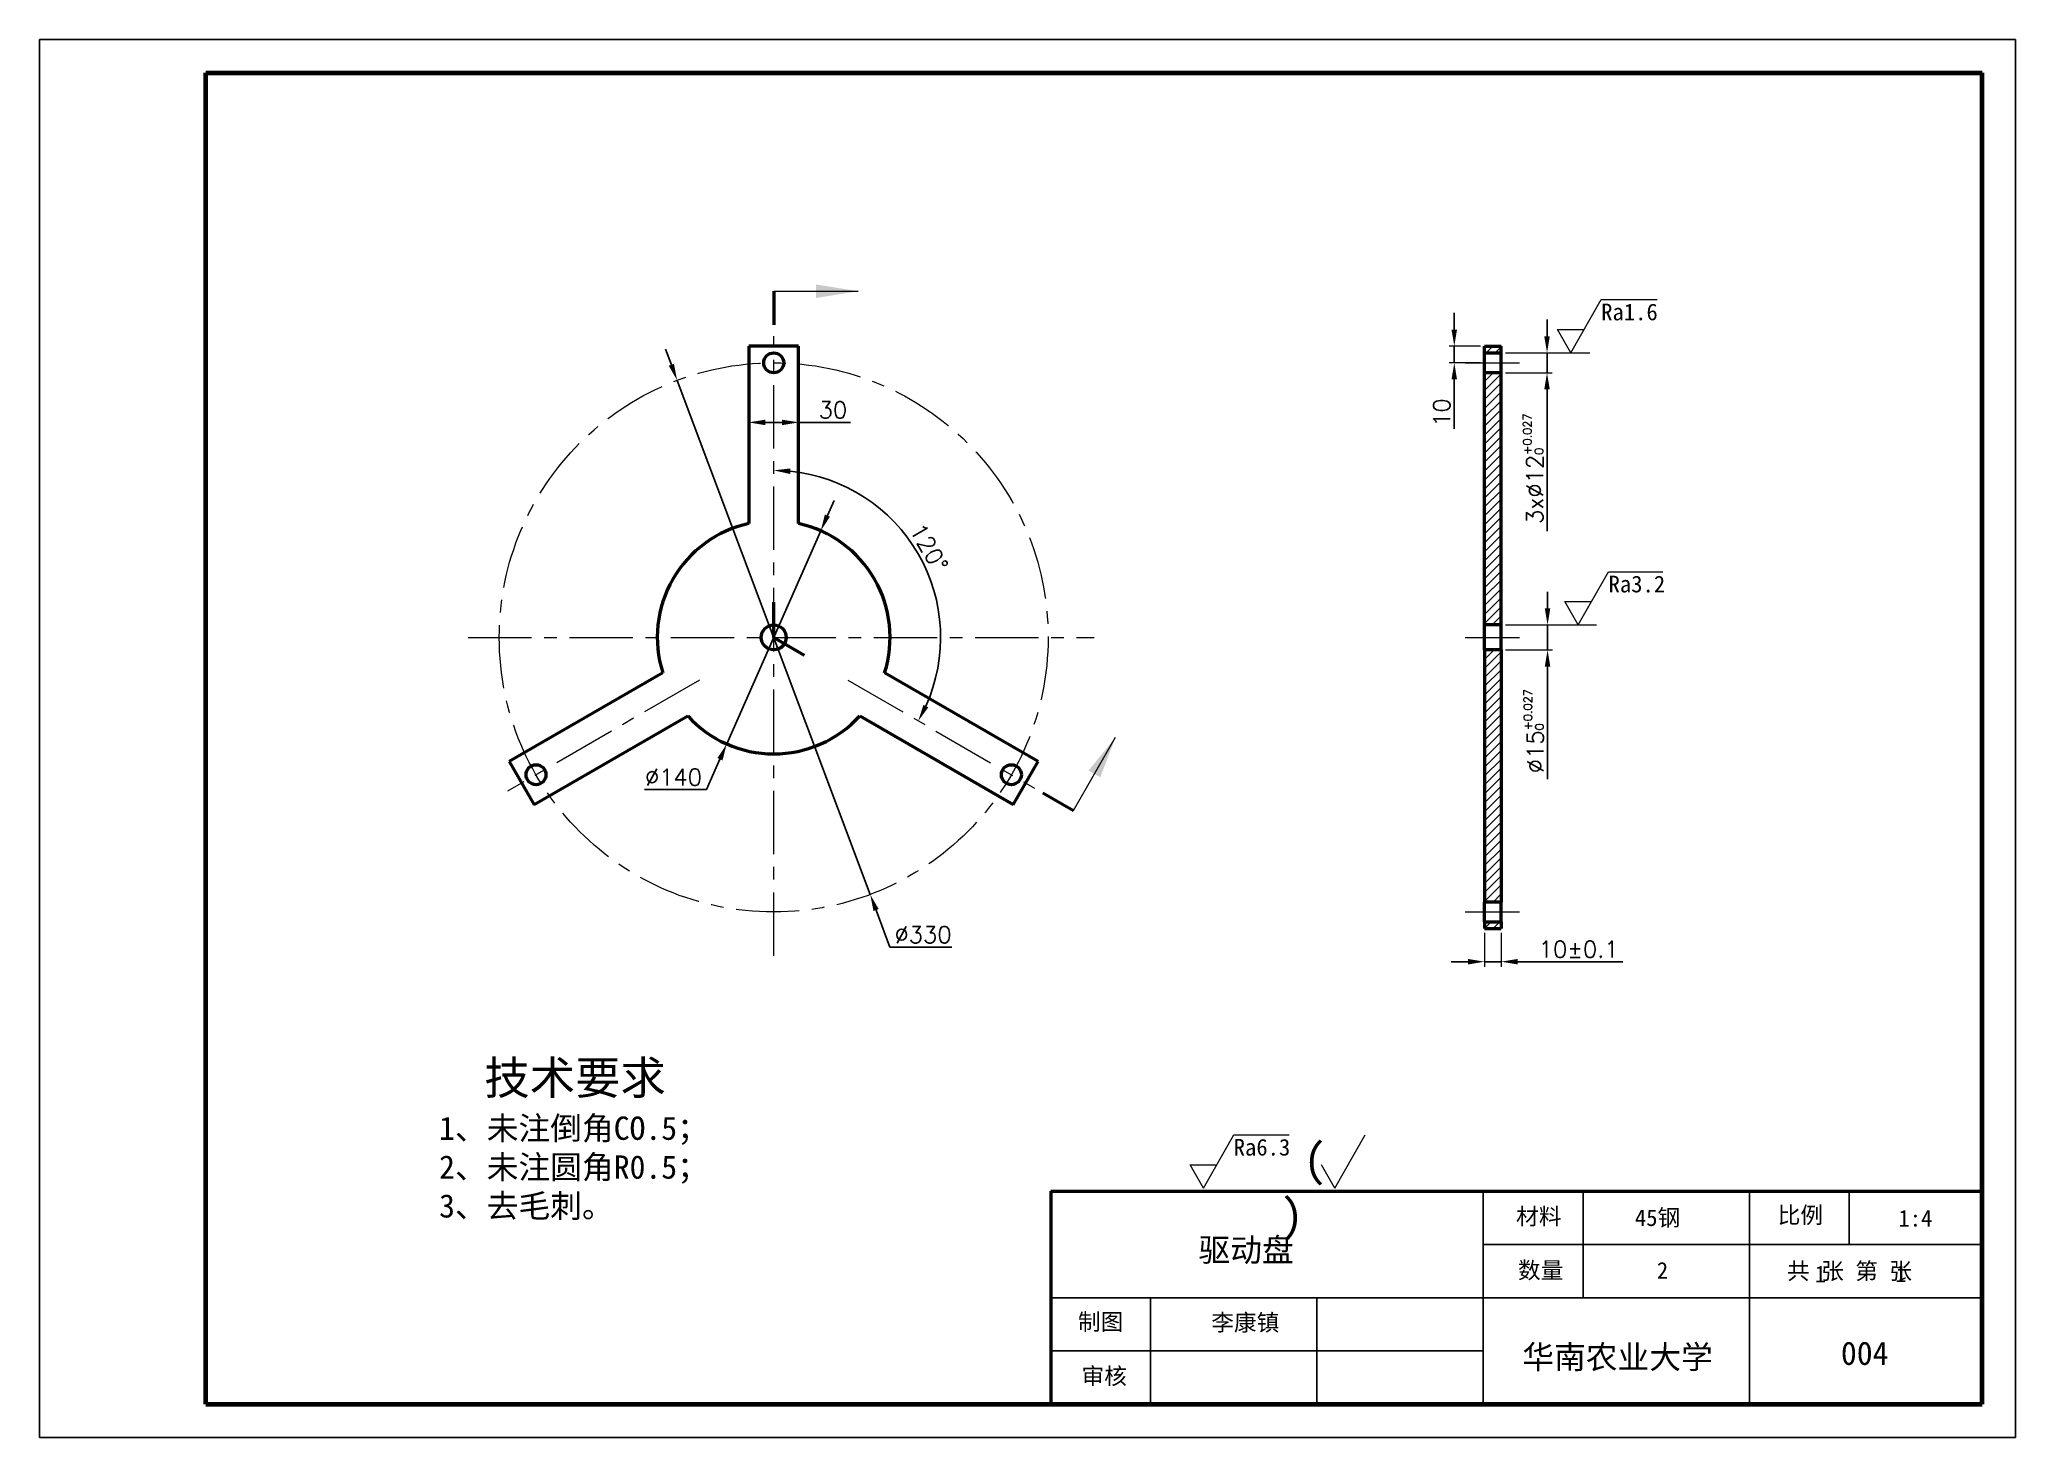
# Model space of a CAD drawing. Header units: millimetres. Extents: x 680 to 977, y 516 to 726.
import ezdxf

# ---------------------------------------------------------------- set-up
doc = ezdxf.new("R2010")
doc.units = ezdxf.units.MM
doc.header["$LTSCALE"] = 0.3
doc.linetypes.add('CENTER', pattern=[50.8, 31.75, -6.35, 6.35, -6.35])
for name, color, linetype, lineweight in [('剖面线', 190, 'Continuous', 18), ('尺寸线', 6, 'Continuous', 18), ('尺寸线 @ 1', 6, 'Continuous', 18), ('文字 @ 1', 6, 'Continuous', 18), ('粗实线', 7, 'Continuous', 50), ('粗实线 @ 1', 7, 'Continuous', 50), ('细实线', 3, 'Continuous', 18), ('细点画线', 1, 'CENTER', 18)]:
    doc.layers.add(name, color=color, linetype=linetype, lineweight=lineweight)
doc.styles.add('我的样式', font='romans.shx', dxfattribs={"height": 2.5, "bigfont": 'chineset.shx'})
doc.dimstyles.new('我的样式', dxfattribs={"dimtxt": 2.5, "dimasz": 2.5, "dimexe": 0.75, "dimexo": 0.625, "dimtad": 1, "dimdec": 1, "dimlfac": 4, "dimdsep": 46, "dimtxsty": '我的样式', "dimcen": 2.5, "dimclrd": 256, "dimclre": 256, "dimclrt": 256, "dimadec": 0, "dimazin": 0, "dimtp": 0.018, "dimtm": 0.018, "dimtfac": 1, "dimtdec": 1, "dimtmove": 0, "dimatfit": 3, "dimfxl": 1, "dimlwd": 25, "dimlwe": 18, "dimarcsym": 0})

# ---------------------------------------------------------------- blocks, each defined once
blk = doc.blocks.new('*U24')
at = {"layer": '粗实线'}
blk.add_line((3.75, 0), (-3.75, 0), dxfattribs=at)
blk = doc.blocks.new('*U25')
at = {"layer": '粗实线', "color": 0, "linetype": 'ByBlock', "lineweight": -2, "transparency": 16777216}
blk.add_blockref('*U24', (790.39, 680.28), dxfattribs=at)
for p, rotation in [((752.5, 614.65), 120), ((828.28, 614.65), 240)]:
    blk.add_blockref('*U24', p, dxfattribs=dict(at, rotation=rotation))
blk = doc.blocks.new('*D26')
at = {"layer": 'Defpoints', "color": 0, "transparency": 16777216}
for p in [(775.88, 675.14), (804.9, 597.91)]:
    blk.add_point(p, dxfattribs=at)
at = {"layer": '尺寸线', "linetype": 'Continuous', "lineweight": 25, "transparency": 16777216}
for p, q in [((775.01, 677.48), (774.13, 679.83)), ((775.88, 675.14), (804.9, 597.91)), ((807.87, 590), (805.78, 595.57)), ((817.19, 590), (807.87, 590))]:
    blk.add_line(p, q, dxfattribs=at)
at = {"layer": '尺寸线', "transparency": 16777216}
for points in [[(775.4, 677.63), (774.62, 677.34), (775.88, 675.14)], [(806.17, 595.72), (805.39, 595.43), (804.9, 597.91)]]:
    blk.add_solid(points, dxfattribs=at)
at = {"layer": '尺寸线', "transparency": 16777216, "insert": (812.84, 591.87), "char_height": 2.5, "attachment_point": 5, "style": '我的样式'}
blk.add_mtext('∅330', dxfattribs=at)
blk = doc.blocks.new('*D27')
at = {"layer": 'Defpoints', "color": 0, "transparency": 16777216}
for p in [(790.39, 681.78), (815.1, 640.89), (801.55, 630.09), (829.59, 613.9), (790.39, 588.71)]:
    blk.add_point(p, dxfattribs=at)
at = {"layer": '尺寸线', "linetype": 'Continuous', "lineweight": 25, "transparency": 16777216}
blk.add_arc((790.39, 636.53), 25.09, 335.7115, 84.2885, dxfattribs=at)
at = {"layer": '尺寸线', "transparency": 16777216}
for points in [[(792.87, 661.08), (792.91, 661.91), (790.39, 661.62)], [(813.63, 626.02), (812.89, 626.4), (812.12, 623.98)]]:
    blk.add_solid(points, dxfattribs=at)
at = {"layer": '尺寸线', "transparency": 16777216, "insert": (813.74, 650.01), "char_height": 2.5, "attachment_point": 5, "rotation": 300, "style": '我的样式'}
blk.add_mtext('120°', dxfattribs=at)
blk = doc.blocks.new('*D28')
at = {"layer": 'Defpoints', "color": 0, "transparency": 16777216}
for p in [(897.24, 592.78), (899.74, 592.78), (899.74, 587.81)]:
    blk.add_point(p, dxfattribs=at)
at = {"layer": '尺寸线', "linetype": 'Continuous', "lineweight": 18, "transparency": 16777216}
for p, q in [((897.24, 592.15), (897.24, 587.06)), ((899.74, 592.15), (899.74, 587.06))]:
    blk.add_line(p, q, dxfattribs=at)
at = {"layer": '尺寸线', "linetype": 'Continuous', "lineweight": 25, "transparency": 16777216}
for p, q in [((894.74, 587.81), (892.24, 587.81)), ((897.24, 587.81), (899.74, 587.81)), ((902.24, 587.81), (918.02, 587.81))]:
    blk.add_line(p, q, dxfattribs=at)
at = {"layer": '尺寸线', "transparency": 16777216}
for points in [[(894.74, 588.23), (894.74, 587.4), (897.24, 587.81)], [(902.24, 588.23), (902.24, 587.4), (899.74, 587.81)]]:
    blk.add_solid(points, dxfattribs=at)
at = {"layer": '尺寸线', "transparency": 16777216, "insert": (911.38, 589.69), "char_height": 2.5, "attachment_point": 5, "style": '我的样式'}
blk.add_mtext('{\\Fromans,chineset|c134;10%%P0.1}', dxfattribs=at)
blk = doc.blocks.new('*D29')
at = {"layer": 'Defpoints', "color": 0, "transparency": 16777216}
for p in [(797.46, 652.54), (783.33, 620.52)]:
    blk.add_point(p, dxfattribs=at)
at = {"layer": '尺寸线', "linetype": 'Continuous', "lineweight": 25, "transparency": 16777216}
for p, q in [((798.47, 654.83), (799.48, 657.11)), ((797.46, 652.54), (783.33, 620.52)), ((780.3, 613.66), (782.32, 618.23)), ((770.98, 613.66), (780.3, 613.66))]:
    blk.add_line(p, q, dxfattribs=at)
at = {"layer": '尺寸线', "transparency": 16777216}
for points in [[(798.09, 654.99), (798.85, 654.66), (797.46, 652.54)], [(781.93, 618.4), (782.7, 618.06), (783.33, 620.52)]]:
    blk.add_solid(points, dxfattribs=at)
at = {"layer": '尺寸线', "transparency": 16777216, "insert": (775.33, 615.53), "char_height": 2.5, "attachment_point": 5, "style": '我的样式'}
blk.add_mtext('∅140', dxfattribs=at)
blk = doc.blocks.new('*D31')
at = {"layer": 'Defpoints', "color": 0, "transparency": 16777216}
for p in [(899.74, 638.4), (899.74, 634.65), (906.71, 634.65)]:
    blk.add_point(p, dxfattribs=at)
at = {"layer": '尺寸线', "linetype": 'Continuous', "lineweight": 25, "transparency": 16777216}
for p, q in [((906.71, 640.9), (906.71, 643.4)), ((906.71, 638.4), (906.71, 634.65)), ((906.71, 632.15), (906.71, 615.25))]:
    blk.add_line(p, q, dxfattribs=at)
at = {"layer": '尺寸线', "linetype": 'Continuous', "lineweight": 18, "transparency": 16777216}
for p, q in [((900.37, 638.4), (907.46, 638.4)), ((900.37, 634.65), (907.46, 634.65))]:
    blk.add_line(p, q, dxfattribs=at)
at = {"layer": '尺寸线', "transparency": 16777216}
for points in [[(906.29, 640.9), (907.12, 640.9), (906.71, 638.4)], [(906.29, 632.15), (907.12, 632.15), (906.71, 634.65)]]:
    blk.add_solid(points, dxfattribs=at)
at = {"layer": '尺寸线', "transparency": 16777216, "insert": (904.62, 622.45), "char_height": 2.5, "attachment_point": 5, "rotation": 90, "style": '我的样式'}
blk.add_mtext('{\\Fromans,chineset|c134;%%C15\\H0.5x;\\S+0.027^ 0;}', dxfattribs=at)
blk = doc.blocks.new('Ra3.2')
at = {"layer": '尺寸线'}
for p, q in [((0, 0), (4.56, 8)), ((4.56, 8), (12.74, 8)), ((-2, 3.5), (2, 3.5)), ((0, 0), (-2, 3.5))]:
    blk.add_line(p, q, dxfattribs=at)
at = {"layer": '尺寸线 @ 1', "insert": (4.56, 7.39), "char_height": 2.5, "attachment_point": 1, "style": '我的样式'}
blk.add_mtext_dynamic_manual_height_columns('{\\f@SimSun|b0|i0|c134|p2;Ra3.2}', width=5.0807, gutter_width=12.5, heights=[0], dxfattribs=at)
blk = doc.blocks.new('*D32')
at = {"layer": 'Defpoints', "color": 0, "transparency": 16777216}
for p in [(899.74, 679.28), (899.74, 676.28), (906.63, 676.28)]:
    blk.add_point(p, dxfattribs=at)
at = {"layer": '尺寸线', "linetype": 'Continuous', "lineweight": 25, "transparency": 16777216}
for p, q in [((906.63, 681.78), (906.63, 684.28)), ((906.63, 679.28), (906.63, 676.28)), ((906.63, 673.78), (906.63, 652.47))]:
    blk.add_line(p, q, dxfattribs=at)
at = {"layer": '尺寸线', "linetype": 'Continuous', "lineweight": 18, "transparency": 16777216}
for p, q in [((900.37, 679.28), (907.38, 679.28)), ((900.37, 676.28), (907.38, 676.28))]:
    blk.add_line(p, q, dxfattribs=at)
at = {"layer": '尺寸线', "transparency": 16777216}
for points in [[(906.21, 681.78), (907.04, 681.78), (906.63, 679.28)], [(906.21, 673.78), (907.04, 673.78), (906.63, 676.28)]]:
    blk.add_solid(points, dxfattribs=at)
at = {"layer": '尺寸线', "transparency": 16777216, "insert": (904.54, 661.87), "char_height": 2.5, "attachment_point": 5, "rotation": 90, "style": '我的样式'}
blk.add_mtext('{\\Fromans,chineset|c134;3x%%C12\\H0.5x;\\S+0.027^ 0;}', dxfattribs=at)
blk = doc.blocks.new('Ra1.6')
at = {"layer": '尺寸线'}
for p, q in [((0, 0), (4.56, 8)), ((4.56, 8), (12.98, 8)), ((-2, 3.5), (2, 3.5)), ((0, 0), (-2, 3.5))]:
    blk.add_line(p, q, dxfattribs=at)
at = {"layer": '尺寸线 @ 1', "insert": (4.56, 7.39), "char_height": 2.5, "attachment_point": 1, "style": '我的样式'}
blk.add_mtext_dynamic_manual_height_columns('{\\f@SimSun|b0|i0|c134|p2;Ra1.6}', width=5.0807, gutter_width=12.5, heights=[0], dxfattribs=at)
blk = doc.blocks.new('其余6.3')
at = {"layer": '尺寸线'}
for p, q in [((-33.07, 5.23), (-28.51, 13.23)), ((-28.51, 13.23), (-20.17, 13.23)), ((-13.33, 5.23), (-8.76, 13.23)), ((-35.07, 8.73), (-31.07, 8.73)), ((-33.07, 5.23), (-35.07, 8.73)), ((-13.33, 5.23), (-15.33, 8.73))]:
    blk.add_line(p, q, dxfattribs=at)
at = {"layer": '尺寸线 @ 1', "attachment_point": 1, "style": '我的样式'}
for s, width, insert, char_height in [('{\\fSimSun|b0|i0|c134|p2;Ra6.3}', 5.0807, (-28.51, 12.62), 2.5), ('{\\fSimSun|b0|i0|c134|p2; \\fSTSong|b0|i0|c134|p2;(    )}', 20.1828, (-21.43, 11.96), 5)]:
    blk.add_mtext_dynamic_manual_height_columns(s, width=width, gutter_width=12.5, heights=[0], dxfattribs=dict(at, insert=insert, char_height=char_height))
blk = doc.blocks.new('*D38')
at = {"layer": 'Defpoints', "color": 0, "transparency": 16777216}
for p in [(794.14, 668.83), (786.64, 666.95), (794.14, 666.95)]:
    blk.add_point(p, dxfattribs=at)
at = {"layer": '尺寸线', "linetype": 'Continuous', "lineweight": 18, "transparency": 16777216}
for p, q in [((786.64, 667.58), (786.64, 669.58)), ((794.14, 667.58), (794.14, 669.58))]:
    blk.add_line(p, q, dxfattribs=at)
at = {"layer": '尺寸线', "linetype": 'Continuous', "lineweight": 25, "transparency": 16777216}
for p, q in [((789.14, 668.83), (791.64, 668.83)), ((794.14, 668.83), (801.94, 668.83))]:
    blk.add_line(p, q, dxfattribs=at)
at = {"layer": '尺寸线', "transparency": 16777216}
for points in [[(789.14, 669.24), (789.14, 668.41), (786.64, 668.83)], [(791.64, 669.24), (791.64, 668.41), (794.14, 668.83)]]:
    blk.add_solid(points, dxfattribs=at)
at = {"layer": '尺寸线', "transparency": 16777216, "insert": (799.29, 670.7), "char_height": 2.5, "attachment_point": 5, "style": '我的样式'}
blk.add_mtext('30', dxfattribs=at)
blk = doc.blocks.new('*D39')
at = {"layer": 'Defpoints', "color": 0, "transparency": 16777216}
for p in [(897.24, 680.28), (892.69, 677.78), (897.24, 677.78)]:
    blk.add_point(p, dxfattribs=at)
at = {"layer": '尺寸线', "linetype": 'Continuous', "lineweight": 25, "transparency": 16777216}
for p, q in [((892.69, 682.78), (892.69, 685.28)), ((892.69, 680.28), (892.69, 677.78)), ((892.69, 675.28), (892.69, 667.84))]:
    blk.add_line(p, q, dxfattribs=at)
at = {"layer": '尺寸线', "linetype": 'Continuous', "lineweight": 18, "transparency": 16777216}
for p, q in [((896.62, 680.28), (891.94, 680.28)), ((896.62, 677.78), (891.94, 677.78))]:
    blk.add_line(p, q, dxfattribs=at)
at = {"layer": '尺寸线', "transparency": 16777216}
for points in [[(892.27, 682.78), (893.1, 682.78), (892.69, 680.28)], [(892.27, 675.28), (893.1, 675.28), (892.69, 677.78)]]:
    blk.add_solid(points, dxfattribs=at)
at = {"layer": '尺寸线', "transparency": 16777216, "insert": (890.81, 670.31), "char_height": 2.5, "attachment_point": 5, "rotation": 90, "style": '我的样式'}
blk.add_mtext('10', dxfattribs=at)

msp = doc.modelspace()

# ---------------------------------------------------------------- hatches: boundary and pattern name
at = {"layer": '剖面线'}
h = msp.add_hatch(dxfattribs=at)
h.set_pattern_fill('ANSI31', color=256, scale=0.3)
h.paths.add_polyline_path([(899.741, 680.279), (897.241, 680.279), (897.241, 679.279), (899.741, 679.279)])
h.paths.add_polyline_path([(899.741, 676.279), (897.241, 676.279), (897.241, 638.404), (899.741, 638.404)])
h.paths.add_polyline_path([(899.741, 634.654), (897.241, 634.654), (897.241, 596.779), (899.741, 596.779)])
h.paths.add_polyline_path([(899.741, 593.779), (897.241, 593.779), (897.241, 592.779), (899.741, 592.779)])

# ---------------------------------------------------------------- linework, layer by layer
at = {"color": 3, "lineweight": -3}
for p, q in [((680.04, 516.342), (680.04, 726.342)), ((680.04, 726.342), (977.04, 726.342)), ((977.04, 516.342), (977.04, 726.342)), ((897.04, 553.342), (897.04, 521.342)), ((912.04, 553.342), (912.04, 537.342)), ((937.04, 553.342), (937.04, 521.342)), ((952.04, 553.342), (952.04, 545.342)), ((897.04, 545.342), (972.04, 545.342)), ((832.04, 537.342), (972.04, 537.342)), ((847.04, 537.342), (847.04, 521.342)), ((872.04, 537.342), (872.04, 521.342)), ((832.04, 529.342), (897.04, 529.342)), ((680.04, 516.342), (977.04, 516.342))]:
    msp.add_line(p, q, dxfattribs=at)
at = {"lineweight": 70}
for p, q in [((705.04, 521.342), (705.04, 721.342)), ((705.04, 721.342), (972.04, 721.342)), ((972.04, 521.342), (972.04, 721.342)), ((705.04, 521.342), (972.04, 521.342))]:
    msp.add_line(p, q, dxfattribs=at)
at = {"lineweight": 50}
for q in [(972.04, 553.342), (832.04, 521.342)]:
    msp.add_line((832.04, 553.342), q, dxfattribs=at)
at = {"layer": '尺寸线'}
for p, q in [((907.377, 679.279), (913.041, 679.279)), ((907.456, 638.404), (914.068, 638.404))]:
    msp.add_line(p, q, dxfattribs=at)
at = {"layer": '粗实线'}
for p, q in [((790.391, 688.534), (790.391, 683.483)), ((786.641, 680.279), (786.641, 653.623)), ((794.141, 653.623), (794.141, 680.279)), ((897.241, 680.279), (899.741, 680.279)), ((897.241, 679.279), (897.241, 680.279)), ((899.741, 638.404), (899.741, 680.279)), ((897.241, 679.279), (899.741, 679.279)), ((897.241, 676.279), (897.241, 679.279)), ((899.741, 676.279), (897.241, 676.279)), ((897.241, 638.404), (897.241, 676.279)), ((790.391, 636.529), (790.391, 641.821)), ((790.391, 636.529), (794.974, 633.883)), ((899.741, 638.404), (897.241, 638.404)), ((897.241, 634.654), (897.241, 638.404)), ((899.741, 634.654), (899.741, 638.404)), ((899.741, 634.654), (897.241, 634.654)), ((897.241, 634.654), (897.241, 596.779)), ((899.741, 634.654), (899.741, 596.779)), ((773.713, 631.23), (750.627, 617.902)), ((830.155, 617.902), (807.069, 631.23)), ((754.377, 611.407), (777.463, 624.735)), ((803.319, 624.735), (826.405, 611.407)), ((830.843, 613.175), (835.429, 610.527)), ((899.741, 596.779), (897.241, 596.779)), ((897.241, 593.779), (897.241, 596.779)), ((899.741, 593.779), (899.741, 596.779)), ((897.241, 593.779), (899.741, 593.779)), ((897.241, 593.779), (897.241, 592.779)), ((897.241, 592.779), (899.741, 592.779)), ((899.741, 593.779), (899.741, 592.779))]:
    msp.add_line(p, q, dxfattribs=at)
for centre, radius in [((790.391, 677.779), 1.5), ((790.391, 636.529), 1.875), ((754.667, 615.904), 1.5), ((826.115, 615.904), 1.5)]:
    msp.add_circle(centre, radius, dxfattribs=at)
for start, end in [(102.37363, 197.62637), (342.37363, 77.62637), (222.37363, 317.62637)]:
    msp.add_arc((790.391, 636.529), 17.5, start, end, dxfattribs=at)
at = {"layer": '细实线'}
for p, q in [((790.391, 688.534), (803.091, 688.534)), ((835.429, 610.527), (841.779, 621.525))]:
    msp.add_line(p, q, dxfattribs=at)
for points in [[(803.091, 688.534), (796.741, 689.55), (796.741, 687.518)], [(841.779, 621.525), (837.724, 616.534), (839.484, 615.518)]]:
    msp.add_solid(points, dxfattribs=at)
at = {"layer": '细点画线'}
for p, q in [((790.391, 588.706), (790.391, 681.781)), ((894.327, 677.779), (902.504, 677.779)), ((744.467, 636.529), (838.539, 636.529)), ((894.327, 636.529), (902.504, 636.529)), ((779.234, 630.088), (750.367, 613.421)), ((801.548, 630.088), (829.59, 613.898)), ((894.327, 595.279), (902.504, 595.279))]:
    msp.add_line(p, q, dxfattribs=at)
msp.add_circle((790.391, 636.529), 41.25, dxfattribs=at)

# ---------------------------------------------------------------- block references
at = {"layer": '尺寸线'}
for name, p in [('Ra1.6', (910.209, 679.279)), ('Ra3.2', (911.318, 638.404)), ('其余6.3', (888.043, 548.57))]:
    msp.add_blockref(name, p, dxfattribs=at)
at = {"layer": '粗实线'}
msp.add_blockref('*U25', (0, 0), dxfattribs=at)

# ---------------------------------------------------------------- texts
at = {"layer": '文字 @ 1', "insert": (740.099, 572.885), "char_height": 2.5, "attachment_point": 1, "style": '我的样式'}
msp.add_mtext_dynamic_manual_height_columns('{\\fSimSun|b0|i0|c134|p2;\\H2x;  技术要求\\Fromans,chineset|c134;\\H0.7x;\\P\\fSimSun|b0|i0|c134|p2;1、未注倒角CO.5；\\P2、未注圆角R0.5；\\P3、去毛刺。}', width=71.52133, gutter_width=12.5, heights=[0], dxfattribs=at)
at = {"layer": '粗实线 @ 1', "color": 4, "lineweight": -3, "attachment_point": 1, "style": '我的样式'}
for s, width, insert, char_height in [('{\\fSimSun|b0|i0|c134|p2;材料}', 15, (901.978, 550.812), 2.5), ('{\\fSimSun|b0|i0|c134|p2;45钢}', 15, (919.834, 550.607), 2.5), ('{\\fSimSun|b0|i0|c134|p2;比例}', 15, (941.309, 551.002), 2.5), ('{\\fSimSun|b0|i0|c134|p2;1:4}', 15, (959.441, 550.523), 2.5), ('{\\fSimSun|b0|i0|c134|p2;驱动盘}', 21.26362, (854.239, 546.258), 3.5), ('{\\fSimSun|b0|i0|c134|p2;数量}', 15, (902.262, 542.713), 2.5), ('{\\fSimSun|b0|i0|c134|p2;2}', 15, (923.132, 542.69), 2.5), ('\\pi14.278;{\\fSimSun|b0|i0|c134|p2;共\\Fromans,chineset|c134; \\fSimSun|b0|i0|c134|p2;张\\Fromans,chineset|c134; \\fSimSun|b0|i0|c134|p2;第\\Fromans,chineset|c134; \\fSimSun|b0|i0|c134|p2;张}', 50, (928.426, 542.598), 2.5), ('{\\fSimSun|b0|i0|c134|p2;1}', 15, (946.869, 542.149), 2.5), ('{\\fSimSun|b0|i0|c134|p2;1}', 15, (958.958, 542.194), 2.5), ('{\\fSimSun|b0|i0|c134|p2;制图}', 15, (836.123, 534.976), 2.5), ('{\\fSimSun|b0|i0|c134|p2;李康镇}', 15, (856.162, 534.863), 2.5), ('{\\fSimSun|b0|i0|c134|p2;华南农业大学}', 29.80291, (902.902, 530.18), 3.5), ('{\\fSimSun|b0|i0|c134|p2;004}', 16.12369, (950.807, 530.741), 3.5), ('{\\fSimSun|b0|i0|c134|p2;审核}', 15, (836.659, 526.823), 2.5)]:
    msp.add_mtext_dynamic_manual_height_columns(s, width=width, gutter_width=12.5, heights=[0], dxfattribs=dict(at, insert=insert, char_height=char_height))

# ---------------------------------------------------------------- dimensions: what is measured, and where the dimension line sits
at = {"layer": '尺寸线'}
dim = msp.add_linear_dim(base=(892.688, 677.779), p1=(897.241, 680.279), p2=(897.241, 677.779), angle=90, dimstyle='我的样式', dxfattribs=at)
dim.commit()
dim.dimension.update_dxf_attribs({"geometry": '*D39', "text_midpoint": (890.813, 670.309)})
for base, p1, p2, text, picture, middle in [((906.627, 676.279), (899.741, 679.279), (899.741, 676.279), '{\\Fromans,chineset|c134;3x%%C<>\\H0.5x;\\S+0.027^ 0;}', '*D32', (904.544, 661.875)), ((906.706, 634.654), (899.741, 638.404), (899.741, 634.654), '{\\Fromans,chineset|c134;%%C<>\\H0.5x;\\S+0.027^ 0;}', '*D31', (904.622, 622.452))]:
    dim = msp.add_linear_dim(base=base, p1=p1, p2=p2, angle=90, text=text, dimstyle='我的样式', dxfattribs=at)
    dim.commit()
    dim.dimension.update_dxf_attribs({"geometry": picture, "text_midpoint": middle})
dim = msp.add_angular_dim_2l(base=(815.1, 640.886), line1=((801.548, 630.088), (829.59, 613.898)), line2=((790.391, 588.706), (790.391, 681.781)), dimstyle='我的样式', dxfattribs=at)
dim.commit()
dim.dimension.update_dxf_attribs({"geometry": '*D27', "text_midpoint": (813.743, 650.012)})
dim = msp.add_diameter_dim_2p(p1=(775.885, 675.145), p2=(804.897, 597.914), dimstyle='我的样式', override={"dimtih": 1, "dimtoh": 1}, dxfattribs=at)
dim.commit()
dim.dimension.update_dxf_attribs({"geometry": '*D26', "text_midpoint": (812.841, 589.998), "dimtype": 163})
dim = msp.add_linear_dim(base=(794.141, 668.826), p1=(786.641, 666.951), p2=(794.141, 666.951), dimstyle='我的样式', dxfattribs=at)
dim.commit()
dim.dimension.update_dxf_attribs({"geometry": '*D38', "text_midpoint": (799.29, 668.826), "dimtype": 160})
dim = msp.add_diameter_dim_2p(p1=(797.457, 652.539), p2=(783.325, 620.519), dimstyle='我的样式', override={"dimtih": 1, "dimtoh": 1}, dxfattribs=at)
dim.commit()
dim.dimension.update_dxf_attribs({"geometry": '*D29', "text_midpoint": (775.327, 615.533)})
dim = msp.add_linear_dim(base=(899.741, 587.815), p1=(897.241, 592.779), p2=(899.741, 592.779), text='{\\Fromans,chineset|c134;<>%%P0.1}', dimstyle='我的样式', override={"dimtih": 1, "dimtoh": 1}, dxfattribs=at)
dim.commit()
dim.dimension.update_dxf_attribs({"geometry": '*D28', "text_midpoint": (911.378, 589.69)})

doc.saveas('drawing.dxf')
